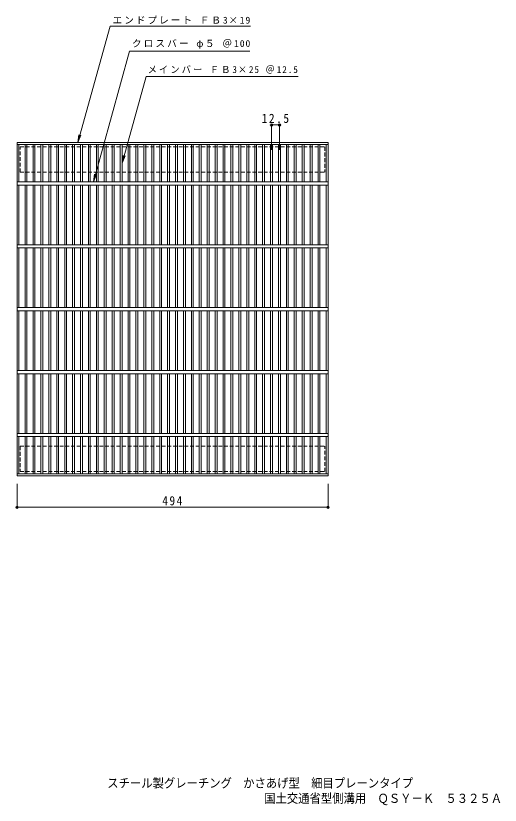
# Model space of a CAD drawing. Units: millimetres, scale not verified. Extents: x -574 to 868, y -688 to 567.
# Drawn here: x -574 to 196, y -688 to 567 of the extents above; entities that cross this region are included whole.
import ezdxf
from ezdxf.enums import TextEntityAlignment as Align

# ---------------------------------------------------------------- set-up
doc = ezdxf.new("R2010")
doc.units = ezdxf.units.MM
doc.header["$LTSCALE"] = 5
doc.header["$PDMODE"] = 32
doc.header["$PDSIZE"] = 4
doc.linetypes.add('DASHED1', pattern=[1.8, 1.2, -0.6])
for name, color, linetype, lineweight in [('A-1_ピット', 2, 'Continuous', 9), ('A-2_蓋', 3, 'Continuous', 9), ('A-4_寸法', 7, 'Continuous', 9)]:
    doc.layers.add(name, color=color, linetype=linetype, lineweight=lineweight)
doc.layers.add('F-5_F-5ﾚｲﾔ', color=2, linetype='Continuous')
doc.styles.add('ＭＳ ゴシック', font='')
doc.styles.get('ＭＳ ゴシック').set_extended_font_data('MS Gothic')

msp = doc.modelspace()

# ---------------------------------------------------------------- linework, layer by layer
at = {"layer": 'A-1_ピット', "linetype": 'DASHED1'}
for p, q in [((-567.018, 318.279), (-83.019, 318.279)), ((-567.018, -117.722), (-83.019, -117.722))]:
    msp.add_line(p, q, dxfattribs=at)
for points in [[(-567.018, 318.279), (-567.018, 358.279), (-83.019, 358.279), (-83.019, 318.279)], [(-567.018, -117.722), (-567.018, -157.722), (-83.019, -157.722), (-83.019, -117.722)]]:
    msp.add_lwpolyline(points, dxfattribs=at)
at = {"layer": 'A-2_蓋'}
for p, q in [((-572.019, 365.279), (-78.019, 365.279)), ((-572.019, -164.721), (-572.019, 365.279)), ((-78.019, 365.279), (-78.019, -164.721)), ((-572.019, 362.279), (-78.019, 362.279)), ((-569.018, 362.279), (-569.018, 302.779)), ((-559.258, 302.779), (-559.258, 362.279)), ((-556.258, 302.779), (-556.258, 362.279)), ((-546.678, 302.779), (-546.678, 362.279)), ((-543.678, 302.779), (-543.678, 362.279)), ((-534.098, 302.779), (-534.098, 362.279)), ((-531.098, 302.779), (-531.098, 362.279)), ((-521.518, 302.779), (-521.518, 362.279)), ((-518.518, 302.779), (-518.518, 362.279)), ((-508.938, 302.779), (-508.938, 362.279)), ((-505.938, 302.779), (-505.938, 362.279)), ((-496.358, 302.779), (-496.358, 362.279)), ((-493.358, 302.779), (-493.358, 362.279)), ((-483.778, 302.779), (-483.778, 362.279)), ((-480.778, 302.779), (-480.778, 362.279)), ((-471.198, 302.779), (-471.198, 362.279)), ((-468.198, 302.779), (-468.198, 362.279)), ((-458.618, 302.779), (-458.618, 362.279)), ((-455.618, 302.779), (-455.618, 362.279)), ((-446.038, 302.779), (-446.038, 362.279)), ((-443.038, 302.779), (-443.038, 362.279)), ((-433.458, 302.779), (-433.458, 362.279)), ((-430.458, 302.779), (-430.458, 362.279)), ((-420.878, 302.779), (-420.878, 362.279)), ((-417.878, 302.779), (-417.878, 362.279)), ((-408.298, 302.779), (-408.298, 362.279)), ((-405.298, 302.779), (-405.298, 362.279)), ((-395.718, 302.779), (-395.718, 362.279)), ((-392.718, 302.779), (-392.718, 362.279)), ((-383.138, 302.779), (-383.138, 362.279)), ((-380.138, 302.779), (-380.138, 362.279)), ((-370.558, 302.779), (-370.558, 362.279)), ((-367.558, 302.779), (-367.558, 362.279)), ((-357.978, 302.779), (-357.978, 362.279)), ((-354.978, 302.779), (-354.978, 362.279)), ((-345.398, 302.779), (-345.398, 362.279)), ((-342.398, 302.779), (-342.398, 362.279)), ((-332.818, 302.779), (-332.818, 362.279)), ((-329.818, 302.779), (-329.818, 362.279)), ((-320.238, 302.779), (-320.238, 362.279)), ((-317.238, 302.779), (-317.238, 362.279)), ((-307.658, 302.779), (-307.658, 362.279)), ((-304.658, 302.779), (-304.658, 362.279)), ((-295.078, 302.779), (-295.078, 362.279)), ((-292.078, 302.779), (-292.078, 362.279)), ((-282.498, 302.779), (-282.498, 362.279)), ((-279.498, 302.779), (-279.498, 362.279)), ((-269.918, 302.779), (-269.918, 362.279)), ((-266.918, 302.779), (-266.918, 362.279)), ((-257.338, 302.779), (-257.338, 362.279)), ((-254.338, 302.779), (-254.338, 362.279)), ((-244.758, 302.779), (-244.758, 362.279)), ((-241.758, 302.779), (-241.758, 362.279)), ((-232.178, 302.779), (-232.178, 362.279)), ((-229.178, 302.779), (-229.178, 362.279)), ((-219.598, 302.779), (-219.598, 362.279)), ((-216.598, 302.779), (-216.598, 362.279)), ((-207.018, 302.779), (-207.018, 362.279)), ((-204.017, 302.779), (-204.017, 362.279)), ((-194.438, 302.779), (-194.438, 362.279)), ((-191.438, 302.779), (-191.438, 362.279)), ((-181.858, 302.779), (-181.858, 362.279)), ((-178.857, 302.779), (-178.857, 362.279)), ((-169.278, 302.779), (-169.278, 362.279)), ((-166.278, 302.779), (-166.278, 362.279)), ((-156.698, 302.779), (-156.698, 362.279)), ((-153.698, 302.779), (-153.698, 362.279)), ((-144.117, 302.779), (-144.117, 362.279)), ((-141.118, 302.779), (-141.118, 362.279)), ((-131.538, 302.779), (-131.538, 362.279)), ((-128.538, 302.779), (-128.538, 362.279)), ((-118.958, 302.779), (-118.958, 362.279)), ((-115.958, 302.779), (-115.958, 362.279)), ((-106.378, 302.779), (-106.378, 362.279)), ((-103.378, 302.779), (-103.378, 362.279)), ((-93.798, 302.779), (-93.798, 362.279)), ((-90.797, 302.779), (-90.797, 362.279)), ((-81.018, 302.779), (-81.018, 362.279)), ((-572.019, 302.779), (-78.019, 302.779)), ((-572.019, 297.779), (-78.019, 297.779)), ((-569.018, 297.779), (-569.018, 202.779)), ((-559.258, 202.779), (-559.258, 297.779)), ((-556.258, 202.779), (-556.258, 297.779)), ((-546.678, 202.779), (-546.678, 297.779)), ((-543.678, 202.779), (-543.678, 297.779)), ((-534.098, 202.779), (-534.098, 297.779)), ((-531.098, 202.779), (-531.098, 297.779)), ((-521.518, 202.779), (-521.518, 297.779)), ((-518.518, 202.779), (-518.518, 297.779)), ((-508.938, 202.779), (-508.938, 297.779)), ((-505.938, 202.779), (-505.938, 297.779)), ((-496.358, 202.779), (-496.358, 297.779)), ((-493.358, 202.779), (-493.358, 297.779)), ((-483.778, 202.779), (-483.778, 297.779)), ((-480.778, 202.779), (-480.778, 297.779)), ((-471.198, 202.779), (-471.198, 297.779)), ((-468.198, 202.779), (-468.198, 297.779)), ((-458.618, 202.779), (-458.618, 297.779)), ((-455.618, 202.779), (-455.618, 297.779)), ((-446.038, 202.779), (-446.038, 297.779)), ((-443.038, 202.779), (-443.038, 297.779)), ((-433.458, 202.779), (-433.458, 297.779)), ((-430.458, 202.779), (-430.458, 297.779)), ((-420.878, 202.779), (-420.878, 297.779)), ((-417.878, 202.779), (-417.878, 297.779)), ((-408.298, 202.779), (-408.298, 297.779)), ((-405.298, 202.779), (-405.298, 297.779)), ((-395.718, 202.779), (-395.718, 297.779)), ((-392.718, 202.779), (-392.718, 297.779)), ((-383.138, 202.779), (-383.138, 297.779)), ((-380.138, 202.779), (-380.138, 297.779)), ((-370.558, 202.779), (-370.558, 297.779)), ((-367.558, 202.779), (-367.558, 297.779)), ((-357.978, 202.779), (-357.978, 297.779)), ((-354.978, 202.779), (-354.978, 297.779)), ((-345.398, 202.779), (-345.398, 297.779)), ((-342.398, 202.779), (-342.398, 297.779)), ((-332.818, 202.779), (-332.818, 297.779)), ((-329.818, 202.779), (-329.818, 297.779)), ((-320.238, 202.779), (-320.238, 297.779)), ((-317.238, 202.779), (-317.238, 297.779)), ((-307.658, 202.779), (-307.658, 297.779)), ((-304.658, 202.779), (-304.658, 297.779)), ((-295.078, 202.779), (-295.078, 297.779)), ((-292.078, 202.779), (-292.078, 297.779)), ((-282.498, 202.779), (-282.498, 297.779)), ((-279.498, 202.779), (-279.498, 297.779)), ((-269.918, 202.779), (-269.918, 297.779)), ((-266.918, 202.779), (-266.918, 297.779)), ((-257.338, 202.779), (-257.338, 297.779)), ((-254.338, 202.779), (-254.338, 297.779)), ((-244.758, 202.779), (-244.758, 297.779)), ((-241.758, 202.779), (-241.758, 297.779)), ((-232.178, 202.779), (-232.178, 297.779)), ((-229.178, 202.779), (-229.178, 297.779)), ((-219.598, 202.779), (-219.598, 297.779)), ((-216.598, 202.779), (-216.598, 297.779)), ((-207.018, 202.779), (-207.018, 297.779)), ((-204.017, 202.779), (-204.017, 297.779)), ((-194.438, 202.779), (-194.438, 297.779)), ((-191.438, 202.779), (-191.438, 297.779)), ((-181.858, 202.779), (-181.858, 297.779)), ((-178.857, 202.779), (-178.857, 297.779)), ((-169.278, 202.779), (-169.278, 297.779)), ((-166.278, 202.779), (-166.278, 297.779)), ((-156.698, 202.779), (-156.698, 297.779)), ((-153.698, 202.779), (-153.698, 297.779)), ((-144.117, 202.779), (-144.117, 297.779)), ((-141.118, 202.779), (-141.118, 297.779)), ((-131.538, 202.779), (-131.538, 297.779)), ((-128.538, 202.779), (-128.538, 297.779)), ((-118.958, 202.779), (-118.958, 297.779)), ((-115.958, 202.779), (-115.958, 297.779)), ((-106.378, 202.779), (-106.378, 297.779)), ((-103.378, 202.779), (-103.378, 297.779)), ((-93.798, 202.779), (-93.798, 297.779)), ((-90.797, 202.779), (-90.797, 297.779)), ((-81.018, 202.779), (-81.018, 297.779)), ((-572.019, 202.778), (-78.019, 202.778)), ((-572.019, 197.779), (-78.019, 197.779)), ((-569.018, 102.778), (-569.018, 197.779)), ((-559.258, 197.779), (-559.258, 102.778)), ((-556.258, 197.779), (-556.258, 102.778)), ((-546.678, 197.779), (-546.678, 102.778)), ((-543.678, 197.779), (-543.678, 102.778)), ((-534.098, 197.779), (-534.098, 102.778)), ((-531.098, 197.779), (-531.098, 102.778)), ((-521.518, 197.779), (-521.518, 102.778)), ((-518.518, 197.779), (-518.518, 102.778)), ((-508.938, 197.779), (-508.938, 102.778)), ((-505.938, 197.779), (-505.938, 102.778)), ((-496.358, 197.779), (-496.358, 102.778)), ((-493.358, 197.779), (-493.358, 102.778)), ((-483.778, 197.779), (-483.778, 102.778)), ((-480.778, 197.779), (-480.778, 102.778)), ((-471.198, 197.779), (-471.198, 102.778)), ((-468.198, 197.779), (-468.198, 102.778)), ((-458.618, 197.779), (-458.618, 102.778)), ((-455.618, 197.779), (-455.618, 102.778)), ((-446.038, 197.779), (-446.038, 102.778)), ((-443.038, 197.779), (-443.038, 102.778)), ((-433.458, 197.779), (-433.458, 102.778)), ((-430.458, 197.779), (-430.458, 102.778)), ((-420.878, 197.779), (-420.878, 102.778)), ((-417.878, 197.779), (-417.878, 102.778)), ((-408.298, 197.779), (-408.298, 102.778)), ((-405.298, 197.779), (-405.298, 102.778)), ((-395.718, 197.779), (-395.718, 102.778)), ((-392.718, 197.779), (-392.718, 102.778)), ((-383.138, 197.779), (-383.138, 102.778)), ((-380.138, 197.779), (-380.138, 102.778)), ((-370.558, 197.779), (-370.558, 102.778)), ((-367.558, 197.779), (-367.558, 102.778)), ((-357.978, 197.779), (-357.978, 102.778)), ((-354.978, 197.779), (-354.978, 102.778)), ((-345.398, 197.779), (-345.398, 102.778)), ((-342.398, 197.779), (-342.398, 102.778)), ((-332.818, 197.779), (-332.818, 102.778)), ((-329.818, 197.779), (-329.818, 102.778)), ((-320.238, 197.779), (-320.238, 102.778)), ((-317.238, 197.779), (-317.238, 102.778)), ((-307.658, 197.779), (-307.658, 102.778)), ((-304.658, 197.779), (-304.658, 102.778)), ((-295.078, 197.779), (-295.078, 102.778)), ((-292.078, 197.779), (-292.078, 102.778)), ((-282.498, 197.779), (-282.498, 102.778)), ((-279.498, 197.779), (-279.498, 102.778)), ((-269.918, 197.779), (-269.918, 102.778)), ((-266.918, 197.779), (-266.918, 102.778)), ((-257.338, 197.779), (-257.338, 102.778)), ((-254.338, 197.779), (-254.338, 102.778)), ((-244.758, 197.779), (-244.758, 102.778)), ((-241.758, 197.779), (-241.758, 102.778)), ((-232.178, 197.779), (-232.178, 102.778)), ((-229.178, 197.779), (-229.178, 102.778)), ((-219.598, 197.779), (-219.598, 102.778)), ((-216.598, 197.779), (-216.598, 102.778)), ((-207.018, 197.779), (-207.018, 102.778)), ((-204.017, 197.779), (-204.017, 102.778)), ((-194.438, 197.779), (-194.438, 102.778)), ((-191.438, 197.779), (-191.438, 102.778)), ((-181.858, 197.779), (-181.858, 102.778)), ((-178.857, 197.779), (-178.857, 102.778)), ((-169.278, 197.779), (-169.278, 102.778)), ((-166.278, 197.779), (-166.278, 102.778)), ((-156.698, 197.779), (-156.698, 102.778)), ((-153.698, 197.779), (-153.698, 102.778)), ((-144.117, 197.779), (-144.117, 102.778)), ((-141.118, 197.779), (-141.118, 102.778)), ((-131.538, 197.779), (-131.538, 102.778)), ((-128.538, 197.779), (-128.538, 102.778)), ((-118.958, 197.779), (-118.958, 102.778)), ((-115.958, 197.779), (-115.958, 102.778)), ((-106.378, 197.779), (-106.378, 102.778)), ((-103.378, 197.779), (-103.378, 102.778)), ((-93.798, 197.779), (-93.798, 102.778)), ((-90.797, 197.779), (-90.797, 102.778)), ((-81.018, 197.779), (-81.018, 102.778)), ((-572.019, 102.778), (-78.019, 102.778)), ((-572.019, 97.779), (-78.019, 97.779)), ((-569.018, 2.778), (-569.018, 97.779)), ((-559.258, 97.779), (-559.258, 2.778)), ((-556.258, 97.779), (-556.258, 2.778)), ((-546.678, 97.779), (-546.678, 2.778)), ((-543.678, 97.779), (-543.678, 2.778)), ((-534.098, 97.779), (-534.098, 2.778)), ((-531.098, 97.779), (-531.098, 2.778)), ((-521.518, 97.779), (-521.518, 2.778)), ((-518.518, 97.779), (-518.518, 2.778)), ((-508.938, 97.779), (-508.938, 2.778)), ((-505.938, 97.779), (-505.938, 2.778)), ((-496.358, 97.779), (-496.358, 2.778)), ((-493.358, 97.779), (-493.358, 2.778)), ((-483.778, 97.779), (-483.778, 2.778)), ((-480.778, 97.779), (-480.778, 2.778)), ((-471.198, 97.779), (-471.198, 2.778)), ((-468.198, 97.779), (-468.198, 2.778)), ((-458.618, 97.779), (-458.618, 2.778)), ((-455.618, 97.779), (-455.618, 2.778)), ((-446.038, 97.779), (-446.038, 2.778)), ((-443.038, 97.779), (-443.038, 2.778)), ((-433.458, 97.779), (-433.458, 2.778)), ((-430.458, 97.779), (-430.458, 2.778)), ((-420.878, 97.779), (-420.878, 2.778)), ((-417.878, 97.779), (-417.878, 2.778)), ((-408.298, 97.779), (-408.298, 2.778)), ((-405.298, 97.779), (-405.298, 2.778)), ((-395.718, 97.779), (-395.718, 2.778)), ((-392.718, 97.779), (-392.718, 2.778)), ((-383.138, 97.779), (-383.138, 2.778)), ((-380.138, 97.779), (-380.138, 2.778)), ((-370.558, 97.779), (-370.558, 2.778)), ((-367.558, 97.779), (-367.558, 2.778)), ((-357.978, 97.779), (-357.978, 2.778)), ((-354.978, 97.779), (-354.978, 2.778)), ((-345.398, 97.779), (-345.398, 2.778)), ((-342.398, 97.779), (-342.398, 2.778)), ((-332.818, 97.779), (-332.818, 2.778)), ((-329.818, 97.779), (-329.818, 2.778)), ((-320.238, 97.779), (-320.238, 2.778)), ((-317.238, 97.779), (-317.238, 2.778)), ((-307.658, 97.779), (-307.658, 2.778)), ((-304.658, 97.779), (-304.658, 2.778)), ((-295.078, 97.779), (-295.078, 2.778)), ((-292.078, 97.779), (-292.078, 2.778)), ((-282.498, 97.779), (-282.498, 2.778)), ((-279.498, 97.779), (-279.498, 2.778)), ((-269.918, 97.779), (-269.918, 2.778)), ((-266.918, 97.779), (-266.918, 2.778)), ((-257.338, 97.779), (-257.338, 2.778)), ((-254.338, 97.779), (-254.338, 2.778)), ((-244.758, 97.779), (-244.758, 2.778)), ((-241.758, 97.779), (-241.758, 2.778)), ((-232.178, 97.779), (-232.178, 2.778)), ((-229.178, 97.779), (-229.178, 2.778)), ((-219.598, 97.779), (-219.598, 2.778)), ((-216.598, 97.779), (-216.598, 2.778)), ((-207.018, 97.779), (-207.018, 2.778)), ((-204.017, 97.779), (-204.017, 2.778)), ((-194.438, 97.779), (-194.438, 2.778)), ((-191.438, 97.779), (-191.438, 2.778)), ((-181.858, 97.779), (-181.858, 2.778)), ((-178.857, 97.779), (-178.857, 2.778)), ((-169.278, 97.779), (-169.278, 2.778)), ((-166.278, 97.779), (-166.278, 2.778)), ((-156.698, 97.779), (-156.698, 2.778)), ((-153.698, 97.779), (-153.698, 2.778)), ((-144.117, 97.779), (-144.117, 2.778)), ((-141.118, 97.779), (-141.118, 2.778)), ((-131.538, 97.779), (-131.538, 2.778)), ((-128.538, 97.779), (-128.538, 2.778)), ((-118.958, 97.779), (-118.958, 2.778)), ((-115.958, 97.779), (-115.958, 2.778)), ((-106.378, 97.779), (-106.378, 2.778)), ((-103.378, 97.779), (-103.378, 2.778)), ((-93.798, 97.779), (-93.798, 2.778)), ((-90.797, 97.779), (-90.797, 2.778)), ((-81.018, 97.779), (-81.018, 2.778)), ((-572.019, 2.778), (-78.019, 2.778)), ((-572.019, -2.221), (-78.019, -2.221)), ((-569.018, -97.222), (-569.018, -2.221)), ((-559.258, -2.221), (-559.258, -97.222)), ((-556.258, -2.221), (-556.258, -97.222)), ((-546.678, -2.221), (-546.678, -97.222)), ((-543.678, -2.221), (-543.678, -97.222)), ((-534.098, -2.221), (-534.098, -97.222)), ((-531.098, -2.221), (-531.098, -97.222)), ((-521.518, -2.221), (-521.518, -97.222)), ((-518.518, -2.221), (-518.518, -97.222)), ((-508.938, -2.221), (-508.938, -97.222)), ((-505.938, -2.221), (-505.938, -97.222)), ((-496.358, -2.221), (-496.358, -97.222)), ((-493.358, -2.221), (-493.358, -97.222)), ((-483.778, -2.221), (-483.778, -97.222)), ((-480.778, -2.221), (-480.778, -97.222)), ((-471.198, -2.221), (-471.198, -97.222)), ((-468.198, -2.221), (-468.198, -97.222)), ((-458.618, -2.221), (-458.618, -97.222)), ((-455.618, -2.221), (-455.618, -97.222)), ((-446.038, -2.221), (-446.038, -97.222)), ((-443.038, -2.221), (-443.038, -97.222)), ((-433.458, -2.221), (-433.458, -97.222)), ((-430.458, -2.221), (-430.458, -97.222)), ((-420.878, -2.221), (-420.878, -97.222)), ((-417.878, -2.221), (-417.878, -97.222)), ((-408.298, -2.221), (-408.298, -97.222)), ((-405.298, -2.221), (-405.298, -97.222)), ((-395.718, -2.221), (-395.718, -97.222)), ((-392.718, -2.221), (-392.718, -97.222)), ((-383.138, -2.221), (-383.138, -97.222)), ((-380.138, -2.221), (-380.138, -97.222)), ((-370.558, -2.221), (-370.558, -97.222)), ((-367.558, -2.221), (-367.558, -97.222)), ((-357.978, -2.221), (-357.978, -97.222)), ((-354.978, -2.221), (-354.978, -97.222)), ((-345.398, -2.221), (-345.398, -97.222)), ((-342.398, -2.221), (-342.398, -97.222)), ((-332.818, -2.221), (-332.818, -97.222)), ((-329.818, -2.221), (-329.818, -97.222)), ((-320.238, -2.221), (-320.238, -97.222)), ((-317.238, -2.221), (-317.238, -97.222)), ((-307.658, -2.221), (-307.658, -97.222)), ((-304.658, -2.221), (-304.658, -97.222)), ((-295.078, -2.221), (-295.078, -97.222)), ((-292.078, -2.221), (-292.078, -97.222)), ((-282.498, -2.221), (-282.498, -97.222)), ((-279.498, -2.221), (-279.498, -97.222)), ((-269.918, -2.221), (-269.918, -97.222)), ((-266.918, -2.221), (-266.918, -97.222)), ((-257.338, -2.221), (-257.338, -97.222)), ((-254.338, -2.221), (-254.338, -97.222)), ((-244.758, -2.221), (-244.758, -97.222)), ((-241.758, -2.221), (-241.758, -97.222)), ((-232.178, -2.221), (-232.178, -97.222)), ((-229.178, -2.221), (-229.178, -97.222)), ((-219.598, -2.221), (-219.598, -97.222)), ((-216.598, -2.221), (-216.598, -97.222)), ((-207.018, -2.221), (-207.018, -97.222)), ((-204.017, -2.221), (-204.017, -97.222)), ((-194.438, -2.221), (-194.438, -97.222)), ((-191.438, -2.221), (-191.438, -97.222)), ((-181.858, -2.221), (-181.858, -97.222)), ((-178.857, -2.221), (-178.857, -97.222)), ((-169.278, -2.221), (-169.278, -97.222)), ((-166.278, -2.221), (-166.278, -97.222)), ((-156.698, -2.221), (-156.698, -97.222)), ((-153.698, -2.221), (-153.698, -97.222)), ((-144.117, -2.221), (-144.117, -97.222)), ((-141.118, -2.221), (-141.118, -97.222)), ((-131.538, -2.221), (-131.538, -97.222)), ((-128.538, -2.221), (-128.538, -97.222)), ((-118.958, -2.221), (-118.958, -97.222)), ((-115.958, -2.221), (-115.958, -97.222)), ((-106.378, -2.221), (-106.378, -97.222)), ((-103.378, -2.221), (-103.378, -97.222)), ((-93.798, -2.221), (-93.798, -97.222)), ((-90.797, -2.221), (-90.797, -97.222)), ((-81.018, -2.221), (-81.018, -97.222)), ((-572.019, -97.222), (-78.019, -97.222)), ((-572.019, -102.222), (-78.019, -102.222)), ((-569.018, -161.721), (-569.018, -102.222)), ((-559.258, -102.222), (-559.258, -161.721)), ((-556.258, -102.222), (-556.258, -161.721)), ((-546.678, -102.222), (-546.678, -161.721)), ((-543.678, -102.222), (-543.678, -161.721)), ((-534.098, -102.222), (-534.098, -161.721)), ((-531.098, -102.222), (-531.098, -161.721)), ((-521.518, -102.222), (-521.518, -161.721)), ((-518.518, -102.222), (-518.518, -161.721)), ((-508.938, -102.222), (-508.938, -161.721)), ((-505.938, -102.222), (-505.938, -161.721)), ((-496.358, -102.222), (-496.358, -161.721)), ((-493.358, -102.222), (-493.358, -161.721)), ((-483.778, -102.222), (-483.778, -161.721)), ((-480.778, -102.222), (-480.778, -161.721)), ((-471.198, -102.222), (-471.198, -161.721)), ((-468.198, -102.222), (-468.198, -161.721)), ((-458.618, -102.222), (-458.618, -161.721)), ((-455.618, -102.222), (-455.618, -161.721)), ((-446.038, -102.222), (-446.038, -161.721)), ((-443.038, -102.222), (-443.038, -161.721)), ((-433.458, -102.222), (-433.458, -161.721)), ((-430.458, -102.222), (-430.458, -161.721)), ((-420.878, -102.222), (-420.878, -161.721)), ((-417.878, -102.222), (-417.878, -161.721)), ((-408.298, -102.222), (-408.298, -161.721)), ((-405.298, -102.222), (-405.298, -161.721)), ((-395.718, -102.222), (-395.718, -161.721)), ((-392.718, -102.222), (-392.718, -161.721)), ((-383.138, -102.222), (-383.138, -161.721)), ((-380.138, -102.222), (-380.138, -161.721)), ((-370.558, -102.222), (-370.558, -161.721)), ((-367.558, -102.222), (-367.558, -161.721)), ((-357.978, -102.222), (-357.978, -161.721)), ((-354.978, -102.222), (-354.978, -161.721)), ((-345.398, -102.222), (-345.398, -161.721)), ((-342.398, -102.222), (-342.398, -161.721)), ((-332.818, -102.222), (-332.818, -161.721)), ((-329.818, -102.222), (-329.818, -161.721)), ((-320.238, -102.222), (-320.238, -161.721)), ((-317.238, -102.222), (-317.238, -161.721)), ((-307.658, -102.222), (-307.658, -161.721)), ((-304.658, -102.222), (-304.658, -161.721)), ((-295.078, -102.222), (-295.078, -161.721)), ((-292.078, -102.222), (-292.078, -161.721)), ((-282.498, -102.222), (-282.498, -161.721)), ((-279.498, -102.222), (-279.498, -161.721)), ((-269.918, -102.222), (-269.918, -161.721)), ((-266.918, -102.222), (-266.918, -161.721)), ((-257.338, -102.222), (-257.338, -161.721)), ((-254.338, -102.222), (-254.338, -161.721)), ((-244.758, -102.222), (-244.758, -161.721)), ((-241.758, -102.222), (-241.758, -161.721)), ((-232.178, -102.222), (-232.178, -161.721)), ((-229.178, -102.222), (-229.178, -161.721)), ((-219.598, -102.222), (-219.598, -161.721)), ((-216.598, -102.222), (-216.598, -161.721)), ((-207.018, -102.222), (-207.018, -161.721)), ((-204.017, -102.222), (-204.017, -161.721)), ((-194.438, -102.222), (-194.438, -161.721)), ((-191.438, -102.222), (-191.438, -161.721)), ((-181.858, -102.222), (-181.858, -161.721)), ((-178.857, -102.222), (-178.857, -161.721)), ((-169.278, -102.222), (-169.278, -161.721)), ((-166.278, -102.222), (-166.278, -161.721)), ((-156.698, -102.222), (-156.698, -161.721)), ((-153.698, -102.222), (-153.698, -161.721)), ((-144.117, -102.222), (-144.117, -161.721)), ((-141.118, -102.222), (-141.118, -161.721)), ((-131.538, -102.222), (-131.538, -161.721)), ((-128.538, -102.222), (-128.538, -161.721)), ((-118.958, -102.222), (-118.958, -161.721)), ((-115.958, -102.222), (-115.958, -161.721)), ((-106.378, -102.222), (-106.378, -161.721)), ((-103.378, -102.222), (-103.378, -161.721)), ((-93.798, -102.222), (-93.798, -161.721)), ((-90.797, -102.222), (-90.797, -161.721)), ((-81.018, -102.222), (-81.018, -161.721)), ((-78.019, -161.721), (-572.019, -161.721)), ((-78.019, -164.721), (-572.019, -164.721))]:
    msp.add_line(p, q, dxfattribs=at)
at = {"layer": 'A-4_寸法'}
for p, q in [((-450.828, 302.779), (-393.553, 510.472)), ((-393.553, 510.472), (-202.232, 510.472)), ((-405.298, 332.529), (-366.712, 470.472)), ((-366.712, 470.472), (-125.399, 470.472)), ((-167.778, 353.649), (-167.778, 394.793)), ((-167.778, 393.293), (-155.198, 393.293)), ((-155.198, 353.649), (-155.198, 394.793)), ((-475.39, 365.279), (-473.759, 377.672)), ((-475.39, 365.279), (-470.607, 376.827)), ((-405.298, 332.529), (-403.666, 344.922)), ((-405.298, 332.529), (-400.514, 344.078)), ((-450.828, 302.779), (-449.196, 315.172)), ((-450.828, 302.779), (-446.045, 314.328)), ((-572.019, -177.221), (-572.019, -216.221)), ((-78.019, -177.221), (-78.019, -216.221)), ((-572.019, -214.721), (-78.019, -214.721))]:
    msp.add_line(p, q, dxfattribs=at)
msp.add_lwpolyline([(-475.39, 365.279), (-424.144, 550.472), (-201.191, 550.472)], dxfattribs=at)
for p in [(-167.778, 393.293), (-155.198, 393.293), (-572.019, -214.721), (-78.019, -214.721)]:
    msp.add_point(p, dxfattribs=at)

# ---------------------------------------------------------------- texts
at = {"layer": 'A-4_寸法', "char_height": 11, "attachment_point": 7, "style": 'ＭＳ ゴシック'}
for s, insert in [('\\T1.2;エンドプレート\\~ＦＢ3×19', (-420.263, 553.789)), ('\\T1.21;クロスバー\\~φ５\\~＠100', (-389.478, 514.394)), ('\\T1.23;\\W0.95;メインバー\\~ＦＢ3×25\\~＠12.5', (-364.483, 474.893))]:
    msp.add_mtext(s, dxfattribs=dict(at, insert=insert))
at = {"layer": 'A-4_寸法', "color": 2, "char_height": 14.66, "attachment_point": 7, "style": 'ＭＳ ゴシック'}
for s, insert in [('\\T1.28;\\W0.9;12.5', (-183.363, 396.293)), ('\\T1.27;\\W0.9;494', (-341.269, -211.721))]:
    msp.add_mtext(s, dxfattribs=dict(at, insert=insert))
at = {"layer": 'F-5_F-5ﾚｲﾔ', "style": 'ＭＳ ゴシック', "width": 0.9}
for s, p in [('スチール製グレーチング\u3000かさあげ型\u3000細目プレーンタイプ', (-428.714, -664.895)), ('国土交通省型側溝用\u3000ＱＳＹ－Ｋ\u3000５３２５Ａ', (-179.377, -689.158))]:
    msp.add_text(s, height=14.66, dxfattribs=at).set_placement(p, align=Align.BOTTOM_LEFT)

doc.saveas('drawing.dxf')
